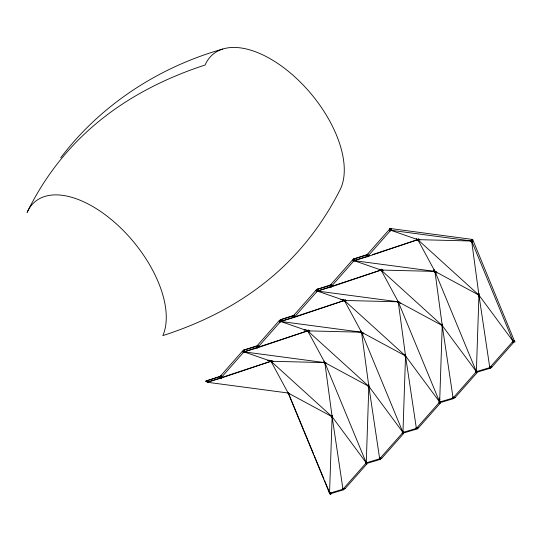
<?xml version="1.0" encoding="UTF-8"?>
<svg xmlns="http://www.w3.org/2000/svg" width="542" height="542" viewBox="0 0 542 542"><rect width="100%" height="100%" fill="white"/><g stroke="black" fill="none" stroke-linecap="round" stroke-linejoin="round"><path stroke-width="0.81" d="M329.367 287.097L317.361 291.054L344.38 300.451L361.541 332.212L368.831 386.338L366.257 462.841L342.971 489.223L329.55 493.24L332.124 416.737L324.834 362.612L307.68 330.85L280.654 321.46L257.369 347.842L243.947 351.86L220.669 378.241L207.247 382.259L288.134 393.011L332.124 416.737L366.257 462.841L379.678 458.823L402.957 432.441L416.378 428.424L439.664 402.035L453.085 398.024L476.371 371.636L489.785 367.625L513.071 341.236L471.648 241.007L390.768 230.255L367.483 256.644L354.062 260.655L330.776 287.043L317.361 291.054L294.076 317.443L280.654 321.46L361.541 332.212L405.531 355.938L439.664 402.035L442.238 325.539L434.948 271.406L417.787 239.645L390.768 230.255M330.776 494.412L329.59 492.177L329.163 492.292L330.349 494.534L330.776 494.412L330.83 492.739M379.678 458.823L368.831 386.338L324.834 362.612L270.973 361.25L243.947 351.86L307.68 330.85L368.831 386.338L402.957 432.441L405.531 355.938L398.241 301.806L381.087 270.045L354.062 260.655L369.244 255.655M330.898 286.589L381.087 270.045L442.238 325.539L476.371 371.636L478.945 295.139L471.648 241.007L417.787 239.645L372.381 254.618M269.692 360.477L270.092 361.541L270.6 361.121L272.077 361.277L271.786 361.988L271.325 361.9L271.393 360.389L272.186 361.866M271.786 361.988L271.854 360.484L273.1 361.609M306.399 330.078L306.792 331.142L307.3 330.722L308.784 330.877L308.493 331.589L308.032 331.501L308.093 329.99M308.493 331.589L308.561 330.078L309.8 331.209M324.075 362.51L324.482 361.961L325.735 363.093L324.983 363.716L323.73 362.584L324.136 360.999M343.1 299.679L343.499 300.742L344.007 300.315L345.484 300.478L345.2 301.189L344.732 301.101L344.8 299.59M345.2 301.189L345.261 299.679L346.507 300.81M360.776 332.111L361.189 331.562L362.442 332.693L361.69 333.316L360.437 332.178L360.843 330.6M379.807 269.279L380.199 270.336L380.708 269.916L382.191 270.079L381.9 270.79L381.439 270.695L381.5 269.191M381.9 270.79L381.968 269.279L383.208 270.411M416.507 238.873L416.906 239.937L417.415 239.517L418.891 239.672L418.607 240.391L418.139 240.296L418.207 238.792M418.607 240.391L418.668 238.88L419.914 240.011M433.844 271.379L434.596 270.756L435.849 271.894L435.097 272.518L433.844 271.379L433.905 269.875M434.183 271.305L434.25 269.801M365.782 462.197L365.511 463.681L366.893 463.938L367.164 462.455L365.864 461.892L367.937 463.071L380.545 459.298L380.843 458.308L381.717 458.329L403.6 433.532L403.871 432.049L402.489 431.798L402.211 433.282L403.6 433.532M439.189 401.398L438.918 402.882L440.3 403.133L440.571 401.649L439.271 401.094L441.344 402.272L453.952 398.499L454.25 397.503L455.124 397.523L477.007 372.733L477.278 371.25L475.896 370.999L475.625 372.483L477.007 372.733M513.708 342.334L513.979 340.85L512.596 340.6L512.326 342.083L513.708 342.334L491.831 367.124L489.656 366.758L489.358 367.747L490.659 368.099L490.957 367.103M221.658 375.714L205.621 381.358L208.006 382.361L206.854 380.613L219.463 376.839L220.235 378.37L221.265 378.038L220.635 375.863L242.511 351.074L243.636 350.362L244.327 351.988L244.835 351.568L244.239 349.969L243.731 350.396L244.327 351.988L243.202 352.7L242.511 351.074M221.265 378.038L220.635 375.863M243.554 350.213L244.008 350.044L244.835 351.568L244.381 351.731L243.554 350.213L256.163 346.44L256.942 347.971L257.972 347.639L257.342 345.464L279.218 320.674L280.336 319.956L281.42 321.562L280.261 319.807L294.265 315.18M257.972 347.639L257.342 345.464M280.261 319.807L292.87 316.033L293.642 317.571L294.672 317.239L294.042 315.065L315.925 290.275L317.043 289.557L318.12 291.156L317.646 289.171L318.12 291.156M294.672 317.239L294.042 315.065M316.962 289.408L317.416 289.245L318.242 290.763L317.788 290.925L316.962 289.408L329.57 285.634L330.349 287.172L331.379 286.84L330.749 284.665L352.625 259.869L353.743 259.157L354.434 260.79L354.949 260.363L354.353 258.771L353.845 259.191L354.434 260.79L353.316 261.501L352.625 259.869M331.379 286.84L330.749 284.665M353.669 259.008L354.122 258.846L354.949 260.363L354.495 260.526L353.669 259.008L366.277 255.235L367.049 256.772L368.079 256.441L367.449 254.266L389.332 229.469L390.45 228.758L391.527 230.357L389.786 228.528L391.141 230.384L390.023 231.102L389.332 229.469M368.079 256.441L367.449 254.266M402.489 431.798L402.997 431.378L403.39 432.313L404.637 432.672L417.245 428.898L417.55 427.909L418.424 427.929L440.3 403.133M475.896 370.999L476.404 370.579L476.797 371.507L478.044 371.873L490.659 368.099M514.9 341.677L512.596 340.6L514.819 341.982L472.759 239.7L471.797 242.118L470.551 240.98L472.468 239.435L470.551 240.98M345.017 488.728L342.842 488.362L342.544 489.351L343.838 489.704L344.143 488.708L345.017 488.728L366.893 463.938M381.717 458.329L379.542 457.956L379.244 458.952L380.545 459.298M418.424 427.929L416.249 427.557L415.951 428.553L417.245 428.898M455.124 397.523L452.956 397.157L452.651 398.153L453.952 398.499M281.42 321.562L280.946 319.57M472.759 239.7L471.797 242.118M331.311 415.999L331.975 415.633L332.598 417.381C331.623 418.573 330.471 415.362 332.232 415.274M368.018 385.599L368.682 385.233L369.305 386.981C368.323 388.174 367.171 384.956 368.939 384.867M404.718 355.2L405.382 354.827L406.005 356.575C405.03 357.774 403.878 354.556 405.64 354.468M441.425 324.8L442.204 326.602L442.712 326.176L442.089 324.428L441.425 324.8L442.347 324.069M478.125 294.401L478.796 294.028L479.419 295.776C478.437 296.969 477.285 293.757 479.047 293.669M60.738 157.769C100.724 104.816 159.084 66.971 222.748 49.065M287.917 392.293L287.368 392.909L287.782 392.361L289.035 393.499L288.52 393.953L288.208 392.557L303.324 429.142M435.097 272.518L436.263 271.623L436.906 273.188M398.39 302.917L399.142 302.294L397.889 301.156L397.137 301.779L398.39 302.917L399.556 302.023L400.199 303.588M361.69 333.316L362.855 332.422L363.499 333.987M324.983 363.716L326.148 362.828M478.044 294.652L478.965 293.92M404.63 355.45L405.558 354.725M367.93 385.85L368.851 385.125M331.223 416.256L332.144 415.524M206.854 380.613L207.308 380.45M367.483 256.644L417.787 239.645L478.945 295.139L513.071 341.236M330.776 287.043L381.087 270.045L434.948 271.406L478.945 295.139L489.785 367.625M340.803 299.862L342.395 299.326M294.076 317.443L344.38 300.451L398.241 301.806L442.238 325.539L453.085 398.024M304.096 330.261L305.688 329.726M257.369 347.842L307.68 330.85L361.541 332.212L402.957 432.441M267.396 360.66L268.988 360.125M220.669 378.241L270.973 361.25L332.124 416.737L342.971 489.223M354.122 258.846L368.472 254.117M317.416 289.245L331.772 284.516M280.654 321.46L344.38 300.451L405.531 355.938L416.378 428.424M244.008 350.044L258.656 345.22M207.247 382.259L270.973 361.25L288.134 393.011L329.55 493.24M366.277 255.235L367.307 254.903M329.57 285.634L330.6 285.302M292.87 316.033L293.899 315.708M256.163 346.44L257.193 346.108M219.463 376.839L220.492 376.507M343.838 489.704L331.23 493.471L329.983 493.112L329.59 492.177M317.524 289.563L317.138 289.591L317.734 291.19L316.616 291.901L315.925 290.275M280.824 319.963L280.438 319.99L281.027 321.589L279.909 322.3L279.218 320.674M489.656 366.758L491.831 367.124M390.172 228.5L472.468 239.435M354.062 260.655L434.948 271.406L476.371 371.636M317.361 291.054L398.241 301.806L439.664 402.035M243.947 351.86L324.834 362.612L366.257 462.841M452.956 397.157L454.25 397.503M416.249 427.557L417.55 427.909M379.542 457.956L380.843 458.308M342.842 488.362L344.143 488.708M416.906 239.937L418.139 240.296M380.199 270.336L381.439 270.695M343.499 300.742L344.732 301.101M306.792 331.142L308.032 331.501M270.092 361.541L271.325 361.9M389.786 228.528L391.344 229.07M205.743 380.965L208.128 381.968M471.371 239.489L472.617 240.628M513.816 340.633L514.819 341.982M439.244 398.058L439.887 399.617M303.967 430.7L313.622 454.054M314.265 455.612L323.913 478.965M324.556 480.517L330.349 494.534M416.791 238.785L417.191 239.849M380.091 269.184L380.484 270.248M354.427 259.693L354.827 260.756M343.384 299.59L343.784 300.654M306.684 329.99L307.077 331.054M269.977 360.389L270.377 361.453M244.32 350.898L244.713 351.961M472.516 239.869L472.739 241.522M30.122 206.414L27.1 212.43A93.915 50.243 50.4 0 1 116.869 224.361A93.915 50.243 50.4 0 1 162.844 335.6C185.5 328.317 207.545 319.001 228.257 307.253A372.645 304.13 23.8 0 0 285.6 264.496C308.242 242.484 326.86 216.454 340.85 188.162A93.915 50.243 50.4 0 0 294.882 76.923A93.915 50.243 50.4 0 0 205.106 64.993C173.088 75.453 142.221 89.925 114.647 109.369A372.645 304.13 23.8 0 0 62.75 157.072C50.108 172.261 39.207 188.867 30.122 206.414"/></g></svg>
